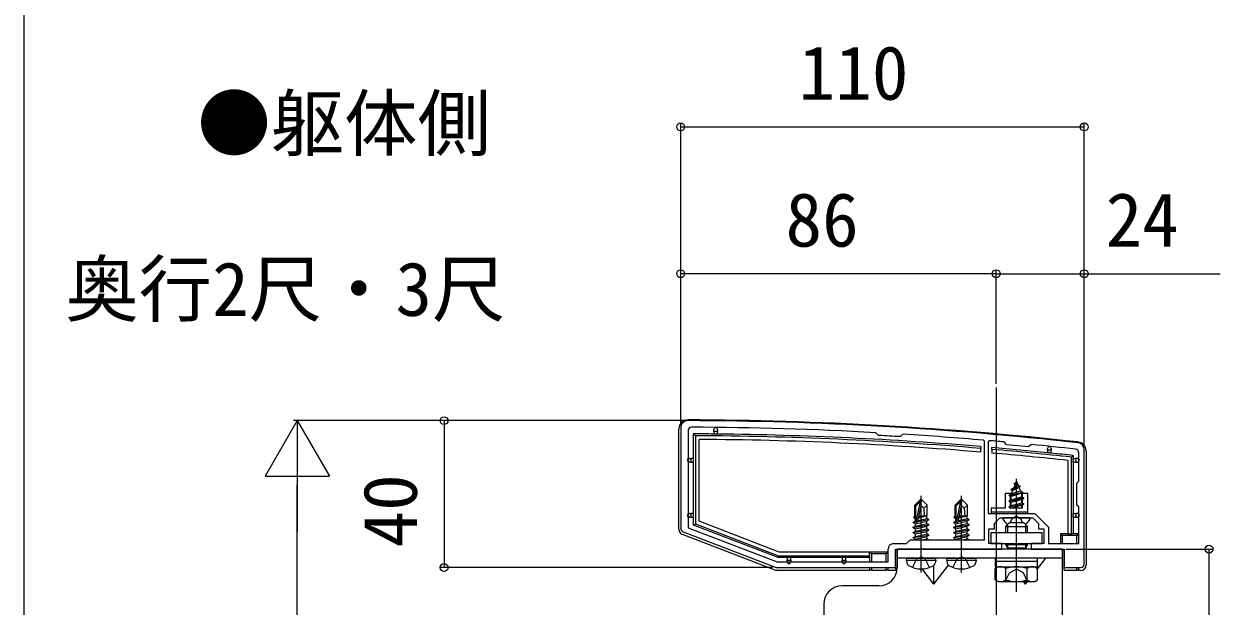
# Model space of a CAD drawing. Units: millimetres, scale not verified. Extents: x -875 to 875, y -1304 to 1296.
# Drawn here: x -875 to -549, y 868.8 to 1027.3 of the extents above; entities that cross this region are included whole.
import ezdxf
from ezdxf.enums import TextEntityAlignment as Align

# ---------------------------------------------------------------- set-up
doc = ezdxf.new("R2010")
doc.units = ezdxf.units.MM
doc.header["$LTSCALE"] = 8
for name, color, linetype in [('0-2_USER1', 3, 'Continuous'), ('0-3_YKK_11', 7, 'Continuous'), ('0-4_YKK_12', 2, 'Continuous'), ('0-5_YKK_13', 4, 'Continuous'), ('0-6_YKK_D', 6, 'Continuous'), ('0-7_YKK_ZWAK', 7, 'Continuous')]:
    doc.layers.add(name, color=color, linetype=linetype)
doc.styles.add('ＭＳ ゴシック', font='')
doc.styles.get('ＭＳ ゴシック').set_extended_font_data('MS Gothic')

msp = doc.modelspace()

# ---------------------------------------------------------------- linework, layer by layer
at = {"layer": '0-3_YKK_11'}
for p, q in [((-696, 917.3), (-696, 889.987)), ((-611.874, 913.842), (-612.2, 913.543)), ((-586, 880.3), (-586, 911.3)), ((-695.359, 889.053), (-670, 879.3))]:
    msp.add_line(p, q, dxfattribs=at)
for points in [[(-694, 916.496), (-694, 890.138), (-669.721, 880.8)], [(-642.015, 915.271), (-642.223, 915.371), (-642.713, 915.922), (-642.921, 916.022)], [(-638, 885.8), (-634.5, 885.8), (-633.5, 886.8), (-613.2, 886.8), (-613.2, 913.679), (-613.475, 913.978)], [(-635.289, 915.576), (-635.507, 915.501), (-636.057, 915.011), (-636.275, 914.936)], [(-612.2, 913.543), (-612.2, 894), (-604.5, 894), (-599.503, 894), (-595.8, 890.297), (-595.8, 885.8), (-587.5, 885.8), (-587.5, 895.8), (-588, 896.3), (-588, 902.3), (-587.5, 902.8), (-587.5, 910.55)], [(-600.369, 912.786), (-600.59, 912.718), (-601.244, 912.175), (-607.218, 912.729), (-607.768, 913.392), (-607.972, 913.499)], [(-670, 879.3), (-637.5, 879.3), (-637.5, 884.3), (-608.5, 884.3), (-608.5, 885.8), (-612, 885.8), (-612, 889.8), (-610.5, 889.8), (-610.5, 891.3), (-609, 892.8), (-604.958, 892.8), (-604.775, 892.92), (-604.225, 892.92), (-604.042, 892.8), (-600, 892.8), (-598.5, 891.3), (-598.5, 889.8), (-597, 889.8), (-597, 885.8), (-600.5, 885.8), (-600.5, 884.3), (-591.5, 884.3), (-591.5, 879.3), (-587, 879.3)], [(-669.721, 880.8), (-639.5, 880.8), (-639.5, 884.3)]]:
    msp.add_lwpolyline(points, dxfattribs=at)
for centre, radius, start, end in [((-694, 917.3), 2, 89.80939, 179.99999), ((-693, 916.496), 1, 89.75176, 180), ((-697.32, -80.691), 999.997, 83.71122, 89.80938), ((-697.32, -80.694), 998.2, 86.87597, 89.75176), ((-697.319, -80.677), 997.482, 86.49138, 86.82169), ((-697.322, -80.71), 998.215, 85.18167, 86.43713), ((-697.314, -80.619), 998.124, 84.86459, 85.08947), ((-588, 911.3), 2, 359.99999, 83.71124), ((-697.32, -80.69), 998.195, 83.73506, 84.42628), ((-588.5, 910.55), 1, 359.99999, 83.73507), ((-695, 889.987), 1, 180.00003, 248.9625), ((-638, 884.3), 1.5, 90.00001, 179.99999), ((-587, 880.3), 1, 270.00001, 359.99999)]:
    msp.add_arc(centre, radius, start, end, dxfattribs=at)
at = {"layer": '0-4_YKK_12'}
msp.add_line((-610, 928.3), (-610, 385.3), dxfattribs=at)
at = {"layer": '0-5_YKK_13'}
for p, q in [((-696.5, 889.687), (-696.5, 917)), ((-687, 916.352), (-687, 916.852)), ((-686, 916.352), (-687, 916.352)), ((-687, 916.352), (-687, 915.652)), ((-686, 916.852), (-686, 916.352)), ((-686, 915.641), (-686, 916.352)), ((-691, 891.898), (-691, 914.185)), ((-614.2, 912.234), (-614.2, 911.732)), ((-614.2, 910.728), (-614.2, 911.732)), ((-611.2, 911.476), (-611.2, 911.978)), ((-611.2, 911.476), (-611.2, 910.472)), ((-596, 911.242), (-596, 910.542)), ((-595, 910.44), (-595, 911.242)), ((-589, 909.802), (-589.5, 909.354)), ((-589, 909.802), (-589, 909)), ((-585.5, 911), (-585.5, 880)), ((-693.7, 909), (-693.2, 909)), ((-693.2, 908), (-693.7, 908)), ((-693.2, 909), (-693.2, 908)), ((-692.5, 909), (-693.2, 909)), ((-693.2, 908), (-692.5, 908)), ((-590.5, 908.456), (-590.5, 888.5)), ((-589.5, 888.5), (-589.5, 909.354)), ((-589, 908), (-589, 909)), ((-589, 909), (-588.3, 909)), ((-589, 908), (-589, 894)), ((-587.8, 909), (-588.3, 909)), ((-588.3, 908), (-587.8, 908)), ((-604.5, 889.3), (-604.5, 903.454)), ((-606.5, 899.03), (-602.75, 899.825)), ((-605.532, 900.308), (-605.924, 899.363)), ((-605.924, 899.363), (-603.43, 900.218)), ((-605.9, 900.52), (-603.45, 901.315)), ((-605.9, 900.62), (-605.247, 900.997)), ((-605.9, 900.52), (-605.532, 900.308)), ((-605.532, 900.308), (-603.801, 901.112)), ((-604.5, 902.8), (-605.247, 900.997)), ((-605.247, 900.997), (-604.076, 901.776)), ((-605.1, 902.11), (-604.846, 901.964)), ((-604.5, 902.8), (-604.076, 901.776)), ((-604.076, 901.776), (-603.45, 901.415)), ((-603.801, 901.112), (-603.45, 901.315)), ((-603.801, 901.112), (-603.43, 900.218)), ((-603.45, 901.315), (-603.45, 901.415)), ((-603.43, 900.218), (-602.75, 899.825)), ((-602.75, 899.725), (-602.75, 899.825)), ((-630.65, 897.8), (-632.2, 896.25)), ((-631.9, 896.126), (-630.65, 897.376)), ((-631.832, 891.677), (-630.65, 897.376)), ((-630.35, 897.8), (-630.65, 897.8)), ((-630.65, 897.376), (-630.65, 897.8)), ((-630.5, 877.9), (-630.5, 898.8)), ((-630.5, 896.178), (-630.5, 897.8)), ((-630.5, 896.178), (-630.35, 897.8)), ((-630.35, 897.8), (-628.8, 896.25)), ((-619.65, 897.8), (-621.2, 896.25)), ((-620.9, 896.126), (-619.65, 897.376)), ((-620.832, 891.677), (-619.65, 897.376)), ((-619.35, 897.8), (-619.65, 897.8)), ((-619.65, 897.376), (-619.65, 897.8)), ((-619.5, 877.9), (-619.5, 898.8)), ((-619.5, 896.178), (-619.5, 897.8)), ((-619.5, 896.178), (-619.35, 897.8)), ((-619.35, 897.8), (-617.8, 896.25)), ((-606.1, 899.5), (-607.6, 899.5)), ((-607.6, 899.5), (-607.6, 895.5)), ((-606.5, 898.93), (-602.75, 899.725)), ((-606.5, 899.03), (-605.924, 899.363)), ((-606.5, 898.93), (-606.5, 899.03)), ((-606.5, 898.93), (-605.975, 898.627)), ((-602.5, 898.235), (-606.5, 897.44)), ((-606.5, 897.34), (-602.5, 898.135)), ((-606.5, 897.44), (-605.975, 897.743)), ((-606.5, 897.34), (-606.5, 897.44)), ((-606.5, 897.34), (-605.975, 897.037)), ((-606.5, 895.85), (-602.5, 896.645)), ((-602.5, 896.545), (-606.5, 895.75)), ((-606.1, 895.5), (-606.1, 899.5)), ((-603.134, 899.503), (-605.975, 898.627)), ((-605.975, 897.743), (-605.975, 898.627)), ((-605.975, 897.743), (-603.025, 898.538)), ((-603.025, 897.832), (-605.975, 897.037)), ((-605.975, 896.153), (-605.975, 897.037)), ((-605.975, 896.153), (-603.025, 896.948)), ((-603.134, 899.503), (-602.75, 899.725)), ((-603.134, 899.503), (-603.025, 899.239)), ((-603.025, 898.538), (-603.025, 899.239)), ((-603.025, 898.538), (-602.5, 898.235)), ((-603.025, 897.832), (-602.5, 898.135)), ((-603.025, 896.948), (-603.025, 897.832)), ((-603.025, 896.948), (-602.5, 896.645)), ((-602.9, 899.5), (-602.9, 895.5)), ((-601.4, 899.5), (-602.9, 899.5)), ((-602.5, 898.135), (-602.5, 898.235)), ((-601.4, 894), (-601.4, 899.5)), ((-693.7, 894), (-693.2, 894)), ((-693.2, 894), (-693.2, 893)), ((-692.5, 894), (-693.2, 894)), ((-632.5, 893.108), (-632.2, 893.281)), ((-632.2, 893.281), (-632.2, 896.25)), ((-632.2, 896.25), (-631.9, 896.126)), ((-632.2, 893.4), (-631.9, 893.4)), ((-631.9, 891.848), (-631.9, 896.126)), ((-631.41, 891.793), (-630.5, 896.178)), ((-631.195, 892.825), (-628.95, 893.332)), ((-631.135, 893.117), (-629.417, 893.4)), ((-631.08, 893.384), (-630.996, 893.4)), ((-631.076, 893.4), (-628.8, 893.4)), ((-629.757, 895.447), (-628.8, 896.25)), ((-628.8, 893.4), (-628.95, 893.332)), ((-628.95, 892.668), (-628.95, 893.332)), ((-628.8, 893.4), (-628.8, 896.25)), ((-621.5, 893.108), (-621.2, 893.281)), ((-621.2, 893.281), (-621.2, 896.25)), ((-621.2, 896.25), (-620.9, 896.126)), ((-621.2, 893.4), (-620.9, 893.4)), ((-620.9, 891.848), (-620.9, 896.126)), ((-620.41, 891.793), (-619.5, 896.178)), ((-620.195, 892.825), (-617.95, 893.332)), ((-620.135, 893.117), (-618.417, 893.4)), ((-620.08, 893.384), (-619.996, 893.4)), ((-620.076, 893.4), (-617.8, 893.4)), ((-618.757, 895.447), (-617.8, 896.25)), ((-617.8, 893.4), (-617.95, 893.332)), ((-617.95, 892.668), (-617.95, 893.332)), ((-617.8, 893.4), (-617.8, 896.25)), ((-611.4, 895.5), (-611.4, 894)), ((-607.6, 895.5), (-611.4, 895.5)), ((-611.4, 894.5), (-601.4, 894.5)), ((-611.4, 894), (-601.4, 894)), ((-606.5, 895.75), (-606.067, 895.5)), ((-602.9, 895.5), (-606.1, 895.5)), ((-603.025, 896.242), (-605.778, 895.5)), ((-604.5, 893.258), (-605.645, 892.649)), ((-604.5, 872.678), (-604.5, 894.089)), ((-604.5, 893.258), (-603.355, 892.649)), ((-603.025, 895.5), (-603.025, 896.242)), ((-589, 893), (-589, 894)), ((-589, 894), (-588.3, 894)), ((-587.8, 894), (-588.3, 894)), ((-693.2, 893), (-693.7, 893)), ((-693.2, 893), (-692.5, 893)), ((-632.6, 891.65), (-631.887, 891.769)), ((-631.832, 891.678), (-632.6, 891.55)), ((-632.6, 891.55), (-632.6, 891.65)), ((-632.6, 891.55), (-632.05, 891.232)), ((-632.6, 890.25), (-628.4, 890.95)), ((-628.4, 890.85), (-632.6, 890.15)), ((-632.6, 890.15), (-632.6, 890.25)), ((-632.6, 890.15), (-632.05, 889.832)), ((-632.5, 893.108), (-631.9, 893.224)), ((-632.5, 892.892), (-632.5, 893.108)), ((-632.5, 892.892), (-631.9, 892.991)), ((-632.5, 892.892), (-632.05, 892.632)), ((-632.05, 892.632), (-631.897, 892.667)), ((-632.05, 891.968), (-632.05, 892.632)), ((-632.05, 891.232), (-628.95, 891.932)), ((-632.05, 890.568), (-632.05, 891.232)), ((-632.05, 889.832), (-628.95, 890.532)), ((-628.4, 892.25), (-631.426, 891.746)), ((-631.398, 891.85), (-628.4, 892.35)), ((-631.34, 892.128), (-628.95, 892.668)), ((-628.4, 892.35), (-628.95, 892.668)), ((-628.4, 892.25), (-628.95, 891.932)), ((-628.95, 891.268), (-628.95, 891.932)), ((-628.4, 890.95), (-628.95, 891.268)), ((-628.4, 890.85), (-628.95, 890.532)), ((-628.95, 889.868), (-628.95, 890.532)), ((-628.4, 892.25), (-628.4, 892.35)), ((-628.4, 890.85), (-628.4, 890.95)), ((-621.6, 891.65), (-620.887, 891.769)), ((-620.832, 891.678), (-621.6, 891.55)), ((-621.6, 891.55), (-621.6, 891.65)), ((-621.6, 891.55), (-621.05, 891.232)), ((-621.6, 890.25), (-617.4, 890.95)), ((-617.4, 890.85), (-621.6, 890.15)), ((-621.6, 890.15), (-621.6, 890.25)), ((-621.6, 890.15), (-621.05, 889.832)), ((-621.5, 893.108), (-620.9, 893.224)), ((-621.5, 892.892), (-621.5, 893.108)), ((-621.5, 892.892), (-620.9, 892.991)), ((-621.5, 892.892), (-621.05, 892.632)), ((-621.05, 892.632), (-620.897, 892.667)), ((-621.05, 891.968), (-621.05, 892.632)), ((-621.05, 891.232), (-617.95, 891.932)), ((-621.05, 890.568), (-621.05, 891.232)), ((-621.05, 889.832), (-617.95, 890.532)), ((-617.4, 892.25), (-620.426, 891.746)), ((-620.398, 891.85), (-617.4, 892.35)), ((-620.34, 892.128), (-617.95, 892.668)), ((-617.4, 892.35), (-617.95, 892.668)), ((-617.4, 892.25), (-617.95, 891.932)), ((-617.95, 891.268), (-617.95, 891.932)), ((-617.4, 890.95), (-617.95, 891.268)), ((-617.4, 890.85), (-617.95, 890.532)), ((-617.95, 889.868), (-617.95, 890.532)), ((-617.4, 892.25), (-617.4, 892.35)), ((-617.4, 890.85), (-617.4, 890.95)), ((-600.904, 892.8), (-608.096, 892.8)), ((-607.5, 890.5), (-606.5, 891.5)), ((-607.5, 890.5), (-601.5, 890.5)), ((-607.5, 890.5), (-607.5, 888.8)), ((-606.96, 891.04), (-606.96, 888.8)), ((-602.5, 891.5), (-606.5, 891.5)), ((-606.218, 891.5), (-605.645, 892.649)), ((-602.782, 891.5), (-603.355, 892.649)), ((-601.5, 890.5), (-602.5, 891.5)), ((-602.04, 891.04), (-602.04, 888.8)), ((-601.5, 888.8), (-601.5, 890.5)), ((-588.3, 893), (-587.8, 893)), ((-670.231, 878.553), (-695.538, 888.287)), ((-632.6, 888.85), (-628.4, 889.55)), ((-628.4, 889.45), (-632.6, 888.75)), ((-632.6, 888.75), (-632.6, 888.85)), ((-632.6, 888.75), (-632.05, 888.432)), ((-632.6, 887.45), (-628.4, 888.15)), ((-628.4, 888.05), (-632.6, 887.35)), ((-632.6, 887.35), (-632.6, 887.45)), ((-632.6, 887.35), (-632.05, 887.032)), ((-632.05, 889.168), (-632.05, 889.832)), ((-632.05, 888.432), (-628.95, 889.132)), ((-632.05, 887.768), (-632.05, 888.432)), ((-632.05, 887.032), (-628.95, 887.732)), ((-632.05, 886.8), (-632.05, 887.032)), ((-630.135, 886.8), (-628.95, 887.068)), ((-628.4, 889.55), (-628.95, 889.868)), ((-628.4, 889.45), (-628.95, 889.132)), ((-628.95, 888.468), (-628.95, 889.132)), ((-628.4, 888.15), (-628.95, 888.468)), ((-628.4, 888.05), (-628.95, 887.732)), ((-628.95, 887.068), (-628.95, 887.732)), ((-628.487, 886.8), (-628.95, 887.068)), ((-628.4, 889.45), (-628.4, 889.55)), ((-628.4, 888.05), (-628.4, 888.15)), ((-621.6, 888.85), (-617.4, 889.55)), ((-617.4, 889.45), (-621.6, 888.75)), ((-621.6, 888.75), (-621.6, 888.85)), ((-621.6, 888.75), (-621.05, 888.432)), ((-621.6, 887.45), (-617.4, 888.15)), ((-617.4, 888.05), (-621.6, 887.35)), ((-621.6, 887.35), (-621.6, 887.45)), ((-621.6, 887.35), (-621.05, 887.032)), ((-621.05, 889.168), (-621.05, 889.832)), ((-621.05, 888.432), (-617.95, 889.132)), ((-621.05, 887.768), (-621.05, 888.432)), ((-621.05, 887.032), (-617.95, 887.732)), ((-621.05, 886.8), (-621.05, 887.032)), ((-619.135, 886.8), (-617.95, 887.068)), ((-617.4, 889.55), (-617.95, 889.868)), ((-617.4, 889.45), (-617.95, 889.132)), ((-617.95, 888.468), (-617.95, 889.132)), ((-617.4, 888.15), (-617.95, 888.468)), ((-617.4, 888.05), (-617.95, 887.732)), ((-617.95, 887.068), (-617.95, 887.732)), ((-617.487, 886.8), (-617.95, 887.068)), ((-617.4, 889.45), (-617.4, 889.55)), ((-617.4, 888.05), (-617.4, 888.15)), ((-611.5, 888.8), (-597.5, 888.8)), ((-592.5, 888.5), (-592.5, 885.8)), ((-590.5, 888.5), (-592.5, 888.5)), ((-592, 888), (-592, 885.8)), ((-590.5, 888.5), (-589.5, 888.5)), ((-587.5, 888.5), (-589, 888.5)), ((-588, 888), (-587.5, 888.5)), ((-588, 885.8), (-588, 888)), ((-587.5, 886.1), (-587.5, 888.5)), ((-644.5, 882.5), (-644.5, 883.5)), ((-639.5, 883.5), (-644.5, 883.5)), ((-639.5, 883.5), (-640, 883)), ((-639.5, 881.1), (-639.5, 883.5)), ((-637.5, 884), (-637.5, 878.5)), ((-637, 884), (-637.5, 884)), ((-592, 884.3), (-637, 884.3)), ((-637, 884.3), (-637, 879.3)), ((-607.5, 885.8), (-607.5, 885.6)), ((-607.5, 885.6), (-601.5, 885.6)), ((-601.5, 885.6), (-602.04, 884.664)), ((-601.5, 885.6), (-601.5, 885.8)), ((-592, 884.3), (-592, 884)), ((-592, 884.3), (-592, 799.3)), ((-591.5, 884), (-592, 884)), ((-591.5, 878.592), (-591.5, 884)), ((-667, 882), (-667, 881.3)), ((-666, 881.3), (-666, 882)), ((-652, 882), (-652, 881.3)), ((-651, 881.3), (-651, 882)), ((-644.5, 882), (-644.5, 880.8)), ((-640, 883), (-644, 883)), ((-640, 880.8), (-640, 883)), ((-592, 881.8), (-637, 881.8)), ((-634.5, 881.3), (-634.412, 881.8)), ((-634.5, 881.3), (-634.359, 880.498)), ((-634.5, 881.3), (-626.5, 881.3)), ((-634.412, 881.8), (-626.588, 881.8)), ((-626.5, 881.3), (-626.641, 880.498)), ((-626.5, 881.3), (-626.588, 881.8)), ((-623.5, 881.3), (-623.412, 881.8)), ((-623.5, 881.3), (-623.359, 880.498)), ((-623.5, 881.3), (-615.5, 881.3)), ((-623.412, 881.8), (-615.588, 881.8)), ((-615.5, 881.3), (-615.641, 880.498)), ((-615.5, 881.3), (-615.588, 881.8)), ((-598.75, 881.8), (-610.25, 881.8)), ((-610.25, 881), (-610.25, 879.5)), ((-598.75, 879.5), (-598.75, 881)), ((-598.727, 878.966), (-596.5, 881.8)), ((-644.5, 878.5), (-669.944, 878.5)), ((-644.5, 879.3), (-644.5, 878.5)), ((-644, 879.3), (-644, 878.592)), ((-644, 878.592), (-640, 878.592)), ((-640, 878.592), (-640, 879.3)), ((-639.5, 878.5), (-639.5, 879.3)), ((-637.5, 878.5), (-639.5, 878.5)), ((-627, 874.8), (-630.226, 878.906)), ((-627, 874.8), (-627, 879.925)), ((-627, 874.8), (-622.983, 879.913)), ((-609.5, 879.5), (-610.274, 879.053)), ((-610.273, 875.946), (-610.273, 879.053)), ((-610.25, 879.5), (-598.75, 879.5)), ((-609.5, 879.5), (-599.5, 879.5)), ((-607.387, 875.946), (-607.387, 879.053)), ((-601.613, 875.946), (-601.613, 879.053)), ((-599.5, 879.5), (-598.727, 879.053)), ((-598.727, 875.946), (-598.727, 879.053)), ((-591.5, 878.592), (-588, 878.592)), ((-588, 878.592), (-588, 879.3)), ((-587.5, 878.5), (-587.5, 879.3)), ((-587, 878.5), (-587.5, 878.5)), ((-642, 874.3), (-652, 874.3)), ((-609.5, 875.5), (-610.274, 875.946)), ((-609.5, 875.5), (-599.5, 875.5)), ((-602, 874.8), (-602.55, 875.5)), ((-602, 874.8), (-602, 875.5)), ((-602, 874.8), (-601.45, 875.5)), ((-599.5, 875.5), (-598.727, 875.946)), ((-657, 869.3), (-657, 799.3))]:
    msp.add_line(p, q, dxfattribs=at)
for points in [[(-692.5, 890.868), (-692.5, 893), (-692.5, 894), (-692.5, 908), (-692.5, 909), (-692.5, 915.694), (-692, 915.191), (-692, 891.212)], [(-595, 911.742), (-595, 911.242), (-596, 911.242), (-596, 911.742)], [(-588.3, 909), (-588.3, 908), (-589, 908)], [(-605.9, 900.52), (-605.9, 900.62), (-603.45, 901.415)], [(-605.1, 902.11), (-605.1, 902.21), (-604.633, 902.48)], [(-603.025, 896.242), (-602.5, 896.545), (-602.5, 896.645)], [(-630.5, 896.178), (-629.757, 895.447), (-629.6, 893.4)], [(-619.5, 896.178), (-618.757, 895.447), (-618.6, 893.4)], [(-606.5, 895.75), (-606.5, 895.85), (-605.975, 896.153)], [(-588.3, 894), (-588.3, 893), (-589, 893)], [(-669.443, 882), (-692.5, 890.868), (-692, 891.212), (-669.35, 882.5)], [(-644.5, 883.5), (-669.164, 883.5), (-691, 891.898)], [(-632.6, 891.65), (-632.05, 891.968), (-631.9, 892.001)], [(-632.6, 890.25), (-632.05, 890.568), (-628.95, 891.268)], [(-621.6, 891.65), (-621.05, 891.968), (-620.9, 892.001)], [(-621.6, 890.25), (-621.05, 890.568), (-617.95, 891.268)], [(-589, 893), (-589, 888.5), (-589.5, 888.5)], [(-632.6, 888.85), (-632.05, 889.168), (-628.95, 889.868)], [(-632.6, 887.45), (-632.05, 887.768), (-628.95, 888.468)], [(-621.6, 888.85), (-621.05, 889.168), (-617.95, 889.868)], [(-621.6, 887.45), (-621.05, 887.768), (-617.95, 888.468)], [(-611.5, 888.8), (-611.5, 885.8), (-597.5, 885.8), (-597.5, 888.8)], [(-588, 888), (-592, 888), (-592.5, 888.5)], [(-644.5, 883.5), (-644, 883), (-644, 880.8)], [(-607.5, 885.6), (-606.96, 884.664), (-602.04, 884.664)], [(-606.96, 885.8), (-606.96, 884.664), (-606.96, 884.3)], [(-602.04, 885.8), (-602.04, 884.664), (-602.04, 884.3)], [(-667, 880.8), (-667, 881.3), (-666, 881.3), (-666, 880.8)], [(-652, 880.8), (-652, 881.3), (-651, 881.3), (-651, 880.8)], [(-632.8, 879.321), (-631.645, 881.637), (-630.5, 882.246)], [(-628.2, 879.321), (-629.355, 881.637), (-630.5, 882.246)], [(-621.8, 879.321), (-620.645, 881.637), (-619.5, 882.246)], [(-617.2, 879.321), (-618.355, 881.637), (-619.5, 882.246)], [(-610.25, 881.8), (-610.25, 881), (-598.75, 881), (-598.75, 881.8)], [(-607.55, 875.497), (-606.4, 877.855), (-604.5, 878.865)], [(-601.45, 875.497), (-602.6, 877.855), (-604.5, 878.865)]]:
    msp.add_lwpolyline(points, dxfattribs=at)
msp.add_lwpolyline([(-644.5, 882), (-651, 882), (-652, 882), (-666, 882), (-667, 882), (-669.443, 882), (-669.35, 882.5), (-644.5, 882.5)], close=True, dxfattribs=at)
for centre, radius, start, end in [((-694, 917), 2.5, 89.80937, 180), ((-697.32, -80.994), 1000.5, 83.71123, 89.80937), ((-686.5, 916.852), 0.5, 90, 180), ((-686.5, 916.852), 0.5, 0, 90), ((-697.32, -80.994), 996.7, 89.40671, 89.72289), ((-697.32, -80.994), 996.2, 85.21382, 89.694), ((-697.32, -80.994), 995.2, 85.209, 89.63612), ((-697.32, -80.994), 996.7, 89.34922, 89.40671), ((-697.32, -80.994), 996.7, 85.21623, 89.34922), ((-588, 911), 2.5, 0, 83.71123), ((-697.32, -80.994), 996.2, 83.78661, 85.04065), ((-697.32, -80.994), 996.7, 84.16547, 85.04314), ((-697.32, -80.994), 995.2, 83.83825, 85.03565), ((-595.5, 911.742), 0.5, 90, 180), ((-697.32, -80.994), 996.7, 84.10768, 84.16547), ((-595.5, 911.742), 0.5, 0, 90), ((-697.32, -80.994), 996.7, 83.76082, 84.10768), ((-693.7, 908.5), 0.5, 90, 180), ((-693.7, 908.5), 0.5, 180, 270), ((-587.8, 908.5), 0.5, 0, 90), ((-587.8, 908.5), 0.5, 270, 0), ((-693.7, 893.5), 0.5, 90, 180), ((-693.7, 893.5), 0.5, 180, 270), ((-587.8, 893.5), 0.5, 0, 90), ((-587.8, 893.5), 0.5, 270, 0), ((-631.652, 891.848), 0.248, 180, 347.19096), ((-620.652, 891.848), 0.248, 180, 347.19096), ((-608.096, 892.646), 0.154, 90, 207.28096), ((-604.5, 894.5), 4.2, 207.28096, 234.69714), ((-604.5, 894.5), 4.2, 305.30286, 332.71904), ((-600.904, 892.646), 0.154, 332.71904, 90), ((-695, 889.687), 1.5, 180, 248.96249), ((-666.5, 880.8), 0.5, 180, 270), ((-666.5, 880.8), 0.5, 270, 0), ((-651.5, 880.8), 0.5, 180, 270), ((-651.5, 880.8), 0.5, 270, 0), ((-633.472, 880.654), 0.9, 190, 237.94412), ((-627.528, 880.654), 0.9, 302.05588, 350), ((-622.472, 880.654), 0.9, 190, 237.94412), ((-616.528, 880.654), 0.9, 302.05588, 350), ((-669.944, 879.3), 0.8, 248.96249, 270), ((-642, 879.3), 5, 270, 0), ((-630.5, 885.4), 6.5, 237.94412, 302.05588), ((-619.5, 885.4), 6.5, 237.94412, 302.05588), ((-608.83, 876.944), 2.556, 55.61708, 124.38292), ((-604.5, 869.946), 9.554, 72.41276, 107.58724), ((-600.17, 876.944), 2.556, 55.61708, 124.38292), ((-587, 880), 1.5, 270, 0), ((-652, 869.3), 5, 90, 180), ((-608.83, 878.055), 2.556, 235.61708, 304.38292), ((-604.5, 885.053), 9.554, 252.41276, 287.58724), ((-600.17, 878.055), 2.556, 235.61708, 304.38292)]:
    msp.add_arc(centre, radius, start, end, dxfattribs=at)
for centre, start_param, end_param in [((-644, 878.561), 1.5707963, 3.1415927), ((-640, 878.561), 6.2831853, 7.8539816), ((-588, 878.561), 6.2831853, 7.8539816)]:
    msp.add_ellipse(centre, major_axis=(0.5, 0), ratio=0.061163, start_param=start_param, end_param=end_param, dxfattribs=at)
at = {"layer": '0-6_YKK_D'}
for p, q in [((-696, 918.3), (-696, 1000.3)), ((-696, 999.3), (-586, 999.3)), ((-586, 912.3), (-586, 1000.3)), ((-696, 918.3), (-696, 960.3)), ((-610, 959.3), (-696, 959.3)), ((-610, 929.3), (-610, 960.3)), ((-610, 929.3), (-610, 960.3)), ((-586, 912.3), (-586, 960.3)), ((-800.5, 919.3), (-809.25, 904.145)), ((-694.993, 919.3), (-801.5, 919.3)), ((-800.5, 919.3), (-791.75, 904.145)), ((-800.5, 919.3), (-800.5, 888.989)), ((-694.993, 919.3), (-761.5, 919.3)), ((-760.5, 919.3), (-760.5, 879.3)), ((-809.25, 904.145), (-791.75, 904.145)), ((-800.5, 632.8), (-800.5, 901.8)), ((-591, 884.3), (-551, 884.3)), ((-552, 794.3), (-552, 884.3)), ((-670.944, 879.3), (-761.5, 879.3))]:
    msp.add_line(p, q, dxfattribs=at)
msp.add_lwpolyline([(-610, 959.3), (-586, 959.3), (-548.995, 959.3)], dxfattribs=at)
for centre in [(-696, 999.3), (-586, 999.3), (-696, 959.3), (-610, 959.3), (-610, 959.3), (-586, 959.3), (-760.5, 919.3), (-552, 884.3), (-760.5, 879.3)]:
    msp.add_circle(centre, 1.075, dxfattribs=at)
at = {"layer": '0-7_YKK_ZWAK'}
msp.add_line((-875, 1246.3), (-875, -1303.7), dxfattribs=at)

# ---------------------------------------------------------------- texts
at = {"layer": '0-2_USER1', "style": 'ＭＳ ゴシック'}
for s, p in [('●躯体側', (-827.727, 988.55)), ('奥行2尺・3尺', (-863.705, 943.436))]:
    msp.add_text(s, height=14.66, dxfattribs=at).set_placement(p, align=Align.BOTTOM_LEFT)
at = {"layer": '0-6_YKK_D', "style": 'ＭＳ ゴシック'}
for s, p in [('110', (-663.841, 1002.3)), ('86', (-667.432, 962.3)), ('24', (-580.177, 962.3))]:
    msp.add_text(s, height=14.66, dxfattribs=at).set_placement(p, align=Align.BOTTOM_LEFT)
msp.add_text('40', height=14.66, rotation=90, dxfattribs=at).set_placement((-763.5, 884.755), align=Align.BOTTOM_LEFT)

doc.saveas('drawing.dxf')
